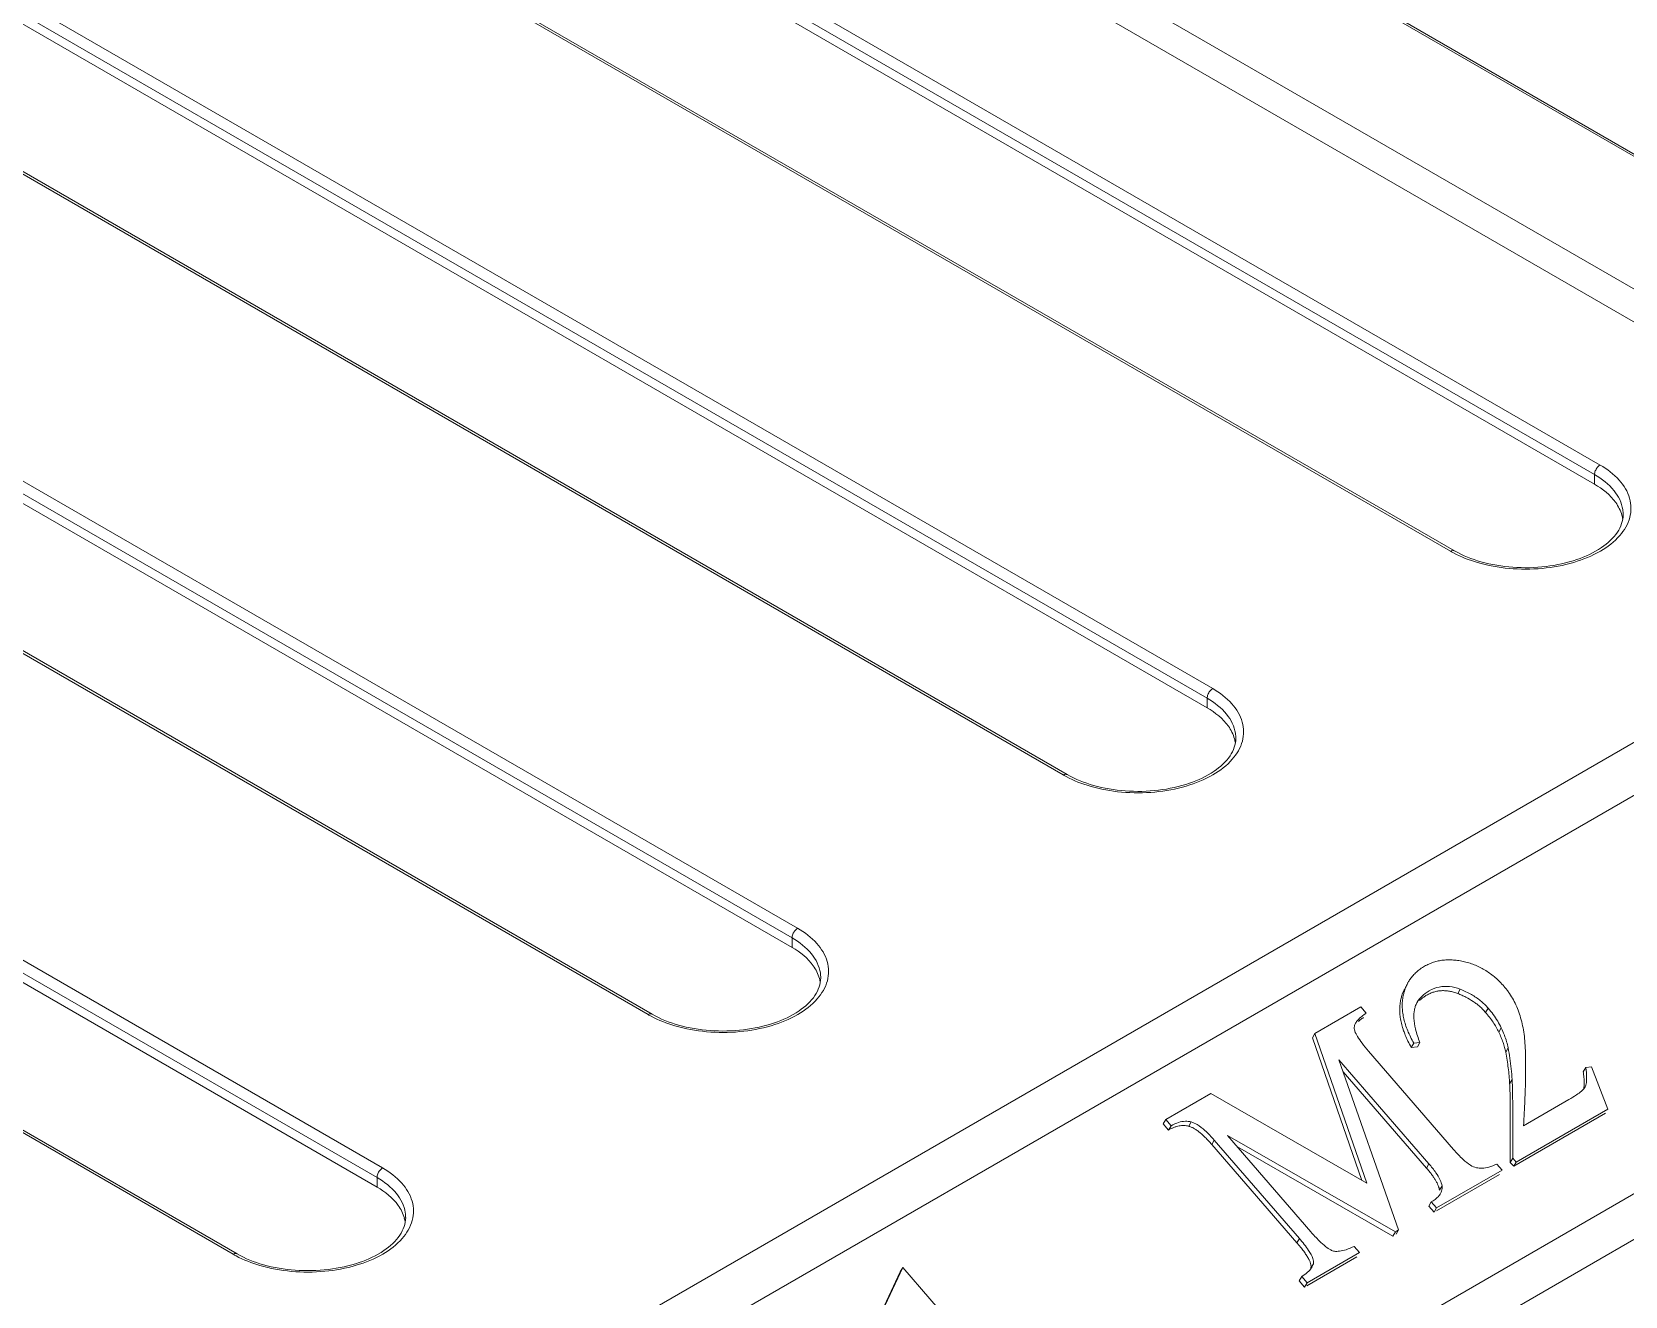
# Model space of a CAD drawing. Header units: millimetres. Extents: x -297 to 694, y -237 to 210.
# Drawn here: x 632.7 to 673.42, y 1.25 to 33.56 of the extents above; entities that cross this region are included whole.
import ezdxf

# ---------------------------------------------------------------- set-up
doc = ezdxf.new("R2010")
doc.units = ezdxf.units.MM
doc.layers.get('0').update_dxf_attribs({"lineweight": 20})

msp = doc.modelspace()

# ---------------------------------------------------------------- linework, layer by layer
at = {"linetype": 'Continuous'}
for p, q in [((500.022, 130.611), (691.728, 19.932)), ((500.206, 130.564), (691.912, 19.885)), ((681.83, 22.253), (498.163, 128.291)), ((680.882, 21.963), (497.214, 128.002)), ((497.978, 123.077), (672.634, 22.241)), ((498.119, 123.322), (672.775, 22.486)), ((672.634, 21.996), (497.978, 122.832)), ((668.957, 20.282), (494.301, 121.117)), ((669.057, 20.291), (494.401, 121.127)), ((586.013, 60.82), (662.734, 16.526)), ((586.154, 61.065), (662.876, 16.771)), ((662.734, 16.281), (586.013, 60.575)), ((659.058, 14.566), (582.336, 58.86)), ((659.158, 14.576), (582.436, 58.87)), ((575.407, 54.696), (652.128, 10.402)), ((575.548, 54.941), (652.269, 10.647)), ((652.128, 10.157), (575.407, 54.451)), ((648.451, 8.442), (571.73, 52.737)), ((648.551, 8.452), (571.83, 52.747)), ((595.701, 31.059), (641.663, 4.523)), ((595.559, 30.814), (641.521, 4.278)), ((641.521, 4.033), (595.559, 30.569)), ((637.844, 2.319), (591.882, 28.854)), ((637.944, 2.329), (591.982, 28.864)), ((672.634, 22.241), (672.634, 21.996)), ((632.979, -8.077), (680.882, 19.58)), ((633.928, -8.883), (681.83, 18.773)), ((662.734, 16.526), (662.734, 16.281)), ((691.728, 14.306), (635.788, -17.992)), ((692.119, 13.364), (636.178, -18.933)), ((652.128, 10.402), (652.128, 10.157)), ((669.139, 8.98), (669.202, 9.09)), ((666.662, 8.637), (665.488, 7.96)), ((666.797, 8.48), (666.662, 8.637)), ((669.851, 8.497), (669.915, 8.607)), ((665.425, 7.85), (665.488, 7.96)), ((665.425, 7.85), (666.689, 4.204)), ((665.488, 7.96), (666.815, 4.132)), ((670.188, 7.991), (670.251, 8.101)), ((669.032, 4.995), (666.857, 7.506)), ((667.95, 7.603), (668.014, 7.713)), ((667.95, 7.603), (668.106, 7.616)), ((668.014, 7.713), (668.169, 7.726)), ((668.106, 7.616), (668.169, 7.726)), ((670.364, 7.482), (670.427, 7.591)), ((666.101, 7.287), (668.401, 4.631)), ((667.625, 2.939), (666.101, 7.287)), ((666.209, 6.98), (668.338, 4.522)), ((672.347, 6.976), (672.41, 7.086)), ((672.56, 7.104), (672.41, 7.086)), ((672.975, 6.028), (672.56, 7.104)), ((670.465, 6.672), (670.528, 6.781)), ((662.829, 6.424), (661.676, 5.759)), ((666.815, 4.132), (662.829, 6.424)), ((671.98, 6.272), (670.821, 5.603)), ((661.613, 5.649), (661.676, 5.759)), ((661.676, 5.759), (661.812, 5.602)), ((670.568, 4.565), (672.912, 5.919)), ((670.631, 4.675), (672.975, 6.028)), ((661.613, 5.649), (661.748, 5.492)), ((661.748, 5.492), (661.812, 5.602)), ((662.263, 5.589), (662.326, 5.699)), ((663.256, 5.35), (667.546, 2.894)), ((665.386, 2.89), (663.256, 5.35)), ((670.48, 5.541), (670.482, 4.665)), ((670.544, 5.651), (670.545, 4.774)), ((662.853, 5.122), (662.916, 5.231)), ((662.853, 5.122), (665.028, 2.61)), ((662.916, 5.231), (665.091, 2.72)), ((663.506, 5.061), (667.483, 2.784)), ((668.338, 4.522), (668.401, 4.631)), ((670.272, 4.468), (670.137, 4.624)), ((670.482, 4.665), (670.545, 4.774)), ((670.482, 4.665), (670.568, 4.565)), ((670.545, 4.774), (670.631, 4.675)), ((670.568, 4.565), (670.631, 4.675)), ((641.521, 4.278), (641.521, 4.033)), ((668.595, 3.426), (670.209, 4.358)), ((668.597, 3.5), (670.272, 4.468)), ((668.673, 3.956), (668.736, 4.066)), ((668.398, 3.548), (668.461, 3.657)), ((668.398, 3.548), (668.534, 3.391)), ((668.461, 3.657), (668.597, 3.5)), ((668.534, 3.391), (668.597, 3.5)), ((667.483, 2.784), (667.546, 2.894)), ((667.546, 2.894), (667.625, 2.939)), ((667.562, 2.83), (667.625, 2.939)), ((665.028, 2.61), (665.091, 2.72)), ((666.627, 2.363), (666.491, 2.52)), ((665.284, 1.515), (666.563, 2.253)), ((665.287, 1.589), (666.627, 2.363)), ((665.402, 1.996), (665.448, 2.076)), ((665.448, 2.076), (665.412, 1.99)), ((654.891, 1.868), (654.307, 0.622)), ((654.954, 1.977), (654.37, 0.731)), ((654.891, 1.868), (654.954, 1.977)), ((658.064, -1.613), (654.954, 1.977)), ((665.088, 1.636), (665.151, 1.746)), ((665.088, 1.636), (665.223, 1.48)), ((665.151, 1.746), (665.287, 1.589)), ((665.223, 1.48), (665.287, 1.589))]:
    msp.add_line(p, q, dxfattribs=at)
for centre, radius, start, end in [((672.478, 20.959), 0.889, 9.1009, 16.1449), ((670.287, 22.586), 2.661, 240.0072, 241.9029), ((662.578, 15.244), 0.889, 9.1009, 16.1449), ((660.388, 16.87), 2.661, 240.0072, 241.9029), ((651.972, 9.12), 0.889, 9.1009, 16.1449), ((668.915, 8.567), 1.259, 165.2328, 170.3982), ((668.684, 8.43), 0.667, 161.132, 168.4567), ((649.781, 10.747), 2.661, 240.0072, 241.9029), ((641.365, 2.996), 0.889, 9.1009, 16.1449), ((639.174, 4.623), 2.661, 240.0072, 241.9029)]:
    msp.add_arc(centre, radius, start, end, dxfattribs=at)
for points, knots in [([(672.775, 22.486), (672.748, 22.47), (672.699, 22.424), (672.65, 22.339), (672.634, 22.273), (672.634, 22.241)], [0, 0, 0, 0, 1854.043822, 3885.063737, 5739.124178, 5739.124178, 5739.124178, 5739.124178]), ([(672.775, 22.486), (672.956, 22.382), (673.271, 22.148), (673.573, 21.665), (673.578, 21.119), (673.394, 20.816), (673.277, 20.682)], [0, 0, 0, 0, 2101.350617, 3901.5336, 5542.651559, 7331.809002, 7331.809002, 7331.809002, 7331.809002]), ([(672.634, 22.241), (672.82, 22.134), (673.14, 21.891), (673.351, 21.483), (673.365, 21.263), (673.365, 21.221)], [0, 0, 0, 0, 2839.501728, 5187.79012, 5742.375664, 5742.375664, 5742.375664, 5742.375664]), ([(673.332, 21.207), (673.299, 21.321), (673.136, 21.648), (672.841, 21.877), (672.634, 21.996)], [0, 0, 0, 0, 1376.801104, 4135.369876, 4135.369876, 4135.369876, 4135.369876]), ([(669.057, 20.291), (669.268, 20.17), (669.755, 19.979), (670.55, 19.847), (671.382, 19.865), (672.156, 20.032), (672.789, 20.324), (673.178, 20.667), (673.3, 20.912), (673.326, 20.988)], [0, 0, 0, 0, 1869.101085, 3978.323943, 6160.931673, 8230.010909, 10026.406313, 11479.131778, 12101.802239, 12101.802239, 12101.802239, 12101.802239]), ([(673.277, 20.682), (673.139, 20.523), (672.766, 20.241), (672.083, 19.965), (671.289, 19.819), (670.456, 19.818), (669.905, 19.917), (669.642, 19.994)], [0, 0, 0, 0, 1464.058532, 3176.801781, 5069.095206, 7028.800458, 8927.073464, 8927.073464, 8927.073464, 8927.073464]), ([(668.957, 20.282), (668.978, 20.294), (669.014, 20.308), (669.048, 20.296), (669.056, 20.291)], [0, 0, 0, 0, 2905.822365, 4114.330392, 4114.330392, 4114.330392, 4114.330392]), ([(662.876, 16.771), (662.849, 16.755), (662.799, 16.708), (662.75, 16.623), (662.734, 16.557), (662.734, 16.526)], [0, 0, 0, 0, 1833.115554, 3841.209513, 5674.341498, 5674.341498, 5674.341498, 5674.341498]), ([(662.876, 16.771), (663.056, 16.667), (663.371, 16.432), (663.673, 15.949), (663.679, 15.404), (663.494, 15.101), (663.378, 14.967)], [0, 0, 0, 0, 2078.647939, 3859.382014, 5482.769579, 7252.597233, 7252.597233, 7252.597233, 7252.597233]), ([(662.734, 16.526), (662.921, 16.418), (663.241, 16.176), (663.452, 15.768), (663.466, 15.547), (663.465, 15.505)], [0, 0, 0, 0, 2807.48943, 5129.303421, 5677.636614, 5677.636614, 5677.636614, 5677.636614]), ([(663.433, 15.491), (663.4, 15.606), (663.236, 15.933), (662.941, 16.161), (662.734, 16.281)], [0, 0, 0, 0, 1361.927914, 4090.696653, 4090.696653, 4090.696653, 4090.696653]), ([(659.158, 14.576), (659.368, 14.455), (659.855, 14.263), (660.65, 14.131), (661.482, 14.15), (662.257, 14.317), (662.889, 14.609), (663.278, 14.952), (663.401, 15.196), (663.427, 15.273)], [0, 0, 0, 0, 1848.462943, 3934.396296, 6092.904223, 8139.13721, 9915.697269, 11352.382108, 11968.177199, 11968.177199, 11968.177199, 11968.177199]), ([(663.378, 14.967), (663.239, 14.808), (662.866, 14.525), (662.184, 14.249), (661.39, 14.104), (660.557, 14.102), (660.005, 14.202), (659.743, 14.279)], [0, 0, 0, 0, 1447.79653, 3141.515515, 5012.790326, 6950.72819, 8827.916163, 8827.916163, 8827.916163, 8827.916163]), ([(659.058, 14.566), (659.079, 14.578), (659.115, 14.592), (659.148, 14.58), (659.157, 14.575)], [0, 0, 0, 0, 2874.303377, 4069.702914, 4069.702914, 4069.702914, 4069.702914]), ([(652.269, 10.647), (652.242, 10.631), (652.193, 10.585), (652.144, 10.5), (652.128, 10.434), (652.128, 10.402)], [0, 0, 0, 0, 1810.789703, 3794.426717, 5605.232651, 5605.232651, 5605.232651, 5605.232651]), ([(652.269, 10.647), (652.45, 10.543), (652.765, 10.309), (653.067, 9.826), (653.072, 9.28), (652.888, 8.977), (652.771, 8.843)], [0, 0, 0, 0, 2054.441527, 3814.438477, 5418.92126, 7168.138797, 7168.138797, 7168.138797, 7168.138797]), ([(652.128, 10.402), (652.314, 10.294), (652.634, 10.052), (652.845, 9.644), (652.859, 9.423), (652.859, 9.381)], [0, 0, 0, 0, 2773.339938, 5066.912053, 5608.575479, 5608.575479, 5608.575479, 5608.575479]), ([(652.826, 9.367), (652.793, 9.482), (652.63, 9.809), (652.335, 10.038), (652.128, 10.157)], [0, 0, 0, 0, 1346.069994, 4043.06569, 4043.06569, 4043.06569, 4043.06569]), ([(669.313, 9.792), (669.265, 9.804), (669.172, 9.823), (669.033, 9.839), (668.898, 9.843), (668.767, 9.835), (668.641, 9.815), (668.519, 9.782), (668.422, 9.744), (668.346, 9.708), (668.309, 9.688), (668.291, 9.678)], [0, 0, 0, 0, 2127.360858, 4165.041889, 6126.584261, 8027.09288, 9883.099581, 11712.280638, 13533.033144, 14446.372699, 15364.557203, 15364.557203, 15364.557203, 15364.557203]), ([(670.322, 9.163), (670.287, 9.204), (670.215, 9.281), (670.101, 9.388), (669.981, 9.483), (669.857, 9.567), (669.728, 9.641), (669.594, 9.703), (669.456, 9.754), (669.361, 9.781), (669.313, 9.792)], [0, 0, 0, 0, 1829.34513, 3607.38794, 5344.146733, 7050.133438, 8736.200677, 10413.353257, 12092.538677, 13784.435772, 13784.435772, 13784.435772, 13784.435772]), ([(668.291, 9.678), (668.253, 9.656), (668.181, 9.609), (668.082, 9.53), (667.994, 9.442), (667.925, 9.354), (667.887, 9.295), (667.871, 9.268)], [0, 0, 0, 0, 1979.64213, 3888.213027, 5746.441661, 7576.723541, 8948.365299, 8948.365299, 8948.365299, 8948.365299]), ([(648.551, 8.452), (648.761, 8.331), (649.249, 8.139), (650.044, 8.008), (650.876, 8.026), (651.65, 8.193), (652.283, 8.485), (652.672, 8.828), (652.794, 9.073), (652.82, 9.149)], [0, 0, 0, 0, 1826.453374, 3887.549607, 6020.356273, 8042.22485, 9797.631486, 11217.209779, 11825.672625, 11825.672625, 11825.672625, 11825.672625]), ([(667.775, 9.097), (667.763, 9.072), (667.735, 9.009), (667.711, 8.939), (667.699, 8.893), (667.698, 8.888)], [0, 0, 0, 0, 2120.242232, 5340.090345, 5745.705882, 5745.705882, 5745.705882, 5745.705882]), ([(667.871, 9.268), (667.866, 9.26), (667.842, 9.215), (667.802, 9.131), (667.762, 9.012), (667.744, 8.929), (667.737, 8.887)], [0, 0, 0, 0, 544.133851, 2751.851008, 5009.504142, 7342.559781, 7342.559781, 7342.559781, 7342.559781]), ([(668.104, 8.76), (668.135, 8.813), (668.223, 8.925), (668.339, 9.008), (668.407, 9.048)], [0, 0, 0, 0, 1809.171683, 4143.664898, 4143.664898, 4143.664898, 4143.664898]), ([(668.344, 8.939), (668.359, 8.947), (668.389, 8.963), (668.45, 8.992), (668.528, 9.021), (668.625, 9.044), (668.724, 9.055), (668.825, 9.054), (668.928, 9.042), (669.034, 9.017), (669.104, 8.994), (669.139, 8.98)], [0, 0, 0, 0, 958.672437, 1903.797226, 3764.171766, 5605.878252, 7453.593548, 9331.720007, 11263.47696, 13270.198749, 15370.919124, 15370.919124, 15370.919124, 15370.919124]), ([(668.407, 9.048), (668.487, 9.094), (668.657, 9.161), (668.935, 9.171), (669.113, 9.124), (669.202, 9.09)], [0, 0, 0, 0, 1940.698572, 3751.647752, 5753.133053, 5753.133053, 5753.133053, 5753.133053]), ([(669.139, 8.98), (669.174, 8.967), (669.245, 8.938), (669.379, 8.873), (669.506, 8.799), (669.623, 8.715), (669.704, 8.647), (669.781, 8.575), (669.829, 8.524), (669.851, 8.497)], [0, 0, 0, 0, 1615.950779, 3195.854246, 6263.346537, 7761.976079, 9243.89822, 10714.957368, 12181.318521, 12181.318521, 12181.318521, 12181.318521]), ([(669.202, 9.09), (669.3, 9.052), (669.483, 8.967), (669.723, 8.803), (669.856, 8.675), (669.915, 8.607)], [0, 0, 0, 0, 2100.718019, 3977.60751, 5760.528287, 5760.528287, 5760.528287, 5760.528287]), ([(670.86, 7.656), (670.856, 7.733), (670.843, 7.883), (670.809, 8.102), (670.762, 8.309), (670.702, 8.504), (670.628, 8.688), (670.541, 8.859), (670.456, 8.992), (670.381, 9.092), (670.342, 9.14), (670.322, 9.163)], [0, 0, 0, 0, 2187.083617, 4277.755129, 6281.307989, 8208.481783, 10071.530026, 11884.205937, 13661.636001, 14542.438818, 15420.592591, 15420.592591, 15420.592591, 15420.592591]), ([(652.771, 8.843), (652.633, 8.684), (652.26, 8.402), (651.577, 8.126), (650.783, 7.98), (649.95, 7.979), (649.399, 8.078), (649.136, 8.155)], [0, 0, 0, 0, 1430.452338, 3103.881051, 4952.738522, 6867.46044, 8722.160234, 8722.160234, 8722.160234, 8722.160234]), ([(667.674, 8.777), (667.67, 8.755), (667.664, 8.711), (667.656, 8.621), (667.655, 8.505), (667.669, 8.364), (667.697, 8.219), (667.728, 8.106), (667.75, 8.042), (667.756, 8.026)], [0, 0, 0, 0, 1064.587608, 2137.269079, 4318.953674, 6570.323819, 8913.715509, 11368.990734, 12151.607338, 12151.607338, 12151.607338, 12151.607338]), ([(667.737, 8.887), (667.733, 8.865), (667.727, 8.821), (667.719, 8.73), (667.718, 8.615), (667.732, 8.473), (667.76, 8.328), (667.802, 8.179), (667.858, 8.026), (667.929, 7.87), (667.984, 7.766), (668.014, 7.713)], [0, 0, 0, 0, 835.398517, 1677.148414, 3389.150376, 5155.835678, 6994.731721, 8921.424523, 10949.504536, 13090.659299, 15354.851954, 15354.851954, 15354.851954, 15354.851954]), ([(668.059, 8.077), (668.038, 8.167), (668.01, 8.329), (668.016, 8.494), (668.03, 8.563)], [0, 0, 0, 0, 2351.512157, 4143.983476, 4143.983476, 4143.983476, 4143.983476]), ([(668.053, 8.646), (668.064, 8.68), (668.081, 8.718), (668.102, 8.755), (668.104, 8.76)], [0, 0, 0, 0, 3562.395238, 4143.463895, 4143.463895, 4143.463895, 4143.463895]), ([(668.16, 8.802), (668.174, 8.815), (668.209, 8.847), (668.27, 8.893), (668.318, 8.924), (668.344, 8.939)], [0, 0, 0, 0, 1412.826722, 3528.142035, 5750.852624, 5750.852624, 5750.852624, 5750.852624]), ([(669.915, 8.607), (669.961, 8.553), (670.047, 8.445), (670.16, 8.276), (670.223, 8.159), (670.251, 8.101)], [0, 0, 0, 0, 2009.258902, 3927.644137, 5767.516738, 5767.516738, 5767.516738, 5767.516738]), ([(648.451, 8.442), (648.472, 8.455), (648.508, 8.469), (648.542, 8.457), (648.55, 8.452)], [0, 0, 0, 0, 2840.699358, 4022.123254, 4022.123254, 4022.123254, 4022.123254]), ([(666.528, 8.223), (666.543, 8.25), (666.62, 8.349), (666.72, 8.427), (666.797, 8.48)], [0, 0, 0, 0, 1036.283665, 4135.531533, 4135.531533, 4135.531533, 4135.531533]), ([(666.6, 8.268), (666.603, 8.271), (666.619, 8.285), (666.649, 8.309), (666.69, 8.34), (666.719, 8.36), (666.734, 8.371)], [0, 0, 0, 0, 613.590283, 2724.176032, 4963.78319, 7334.684348, 7334.684348, 7334.684348, 7334.684348]), ([(669.851, 8.497), (669.886, 8.457), (669.952, 8.376), (670.042, 8.25), (670.121, 8.122), (670.167, 8.035), (670.188, 7.991)], [0, 0, 0, 0, 1923.763591, 3791.268551, 5605.784788, 7370.892627, 7370.892627, 7370.892627, 7370.892627]), ([(666.857, 7.506), (666.8, 7.572), (666.701, 7.693), (666.582, 7.865), (666.525, 7.973), (666.505, 8.023)], [0, 0, 0, 0, 2393.392507, 4281.562865, 5740.454441, 5740.454441, 5740.454441, 5740.454441]), ([(667.756, 8.026), (667.768, 7.991), (667.802, 7.902), (667.866, 7.76), (667.921, 7.656), (667.95, 7.603)], [0, 0, 0, 0, 1397.438411, 3513.145683, 5750.428547, 5750.428547, 5750.428547, 5750.428547]), ([(670.188, 7.991), (670.209, 7.948), (670.247, 7.862), (670.296, 7.733), (670.336, 7.607), (670.356, 7.523), (670.364, 7.482)], [0, 0, 0, 0, 1967.991803, 3847.965316, 5647.791089, 7376.746209, 7376.746209, 7376.746209, 7376.746209]), ([(670.251, 8.101), (670.279, 8.041), (670.33, 7.926), (670.389, 7.756), (670.416, 7.645), (670.427, 7.591)], [0, 0, 0, 0, 2107.382907, 4021.685002, 5771.846344, 5771.846344, 5771.846344, 5771.846344]), ([(670.364, 7.482), (670.377, 7.415), (670.4, 7.28), (670.429, 7.078), (670.451, 6.875), (670.461, 6.74), (670.465, 6.672)], [0, 0, 0, 0, 1849.382829, 3695.374223, 5539.012854, 7381.10722, 7381.10722, 7381.10722, 7381.10722]), ([(670.427, 7.591), (670.444, 7.504), (670.474, 7.327), (670.508, 7.057), (670.523, 6.874), (670.528, 6.781)], [0, 0, 0, 0, 1884.218608, 3808.480192, 5774.745532, 5774.745532, 5774.745532, 5774.745532]), ([(670.821, 5.603), (670.828, 5.714), (670.839, 5.928), (670.853, 6.239), (670.864, 6.528), (670.871, 6.795), (670.874, 7.041), (670.873, 7.265), (670.87, 7.439), (670.865, 7.567), (670.862, 7.627), (670.86, 7.656)], [0, 0, 0, 0, 2503.175798, 4840.763661, 7013.602591, 9022.580038, 10868.648723, 12552.851274, 14076.357456, 14778.276618, 15440.551442, 15440.551442, 15440.551442, 15440.551442]), ([(672.347, 6.976), (672.349, 6.96), (672.353, 6.928), (672.359, 6.878), (672.363, 6.845), (672.364, 6.827)], [0, 0, 0, 0, 1902.588623, 3712.274478, 5793.857201, 5793.857201, 5793.857201, 5793.857201]), ([(672.41, 7.086), (672.422, 7.003), (672.437, 6.864), (672.43, 6.688), (672.4, 6.599), (672.379, 6.57)], [0, 0, 0, 0, 2775.461518, 4617.530431, 5793.648504, 5793.648504, 5793.648504, 5793.648504]), ([(670.465, 6.672), (670.467, 6.636), (670.47, 6.562), (670.474, 6.445), (670.477, 6.319), (670.479, 6.13), (670.48, 5.929), (670.48, 5.714), (670.48, 5.6), (670.48, 5.541)], [0, 0, 0, 0, 1154.100096, 2414.735323, 3782.114096, 5256.316098, 8525.118195, 10319.581941, 12220.623308, 12220.623308, 12220.623308, 12220.623308]), ([(670.528, 6.781), (670.534, 6.68), (670.541, 6.453), (670.543, 6.076), (670.543, 5.801), (670.544, 5.651)], [0, 0, 0, 0, 1557.543155, 3480.422731, 5778.063607, 5778.063607, 5778.063607, 5778.063607]), ([(672.379, 6.57), (672.357, 6.54), (672.29, 6.476), (672.216, 6.421), (672.171, 6.391)], [0, 0, 0, 0, 1702.09269, 4176.393111, 4176.393111, 4176.393111, 4176.393111]), ([(672.364, 6.827), (672.365, 6.816), (672.368, 6.779), (672.37, 6.719), (672.369, 6.651), (672.364, 6.599), (672.359, 6.571), (672.357, 6.562)], [0, 0, 0, 0, 1115.212661, 3752.301004, 6085.37153, 8128.966016, 9024.503122, 9024.503122, 9024.503122, 9024.503122]), ([(661.812, 5.602), (661.873, 5.637), (661.991, 5.692), (662.169, 5.724), (662.278, 5.712), (662.326, 5.699)], [0, 0, 0, 0, 2267.965661, 4114.390196, 5708.600877, 5708.600877, 5708.600877, 5708.600877]), ([(661.748, 5.492), (661.771, 5.505), (661.815, 5.529), (661.872, 5.554), (661.906, 5.566), (661.917, 5.57)], [0, 0, 0, 0, 2385.306555, 4648.872213, 5707.963364, 5707.963364, 5707.963364, 5707.963364]), ([(661.917, 5.57), (661.928, 5.574), (661.96, 5.584), (662.015, 5.597), (662.062, 5.604), (662.087, 5.605), (662.09, 5.606)], [0, 0, 0, 0, 1461.936508, 4210.386154, 6856.256891, 7297.907222, 7297.907222, 7297.907222, 7297.907222]), ([(662.09, 5.606), (662.108, 5.607), (662.145, 5.608), (662.203, 5.603), (662.243, 5.595), (662.263, 5.589)], [0, 0, 0, 0, 1699.549621, 3712.539211, 5710.61528, 5710.61528, 5710.61528, 5710.61528]), ([(662.263, 5.589), (662.273, 5.587), (662.294, 5.58), (662.337, 5.564), (662.393, 5.537), (662.461, 5.494), (662.533, 5.44), (662.608, 5.376), (662.687, 5.302), (662.755, 5.232), (662.81, 5.171), (662.839, 5.138), (662.853, 5.122)], [0, 0, 0, 0, 703.250831, 1442.506245, 3041.379417, 4819.301608, 6792.78554, 8974.463951, 11374.194078, 13999.849011, 15399.514313, 16857.981118, 16857.981118, 16857.981118, 16857.981118]), ([(662.326, 5.699), (662.381, 5.685), (662.508, 5.623), (662.706, 5.463), (662.841, 5.319), (662.916, 5.231)], [0, 0, 0, 0, 1279.786049, 3114.765068, 5713.118474, 5713.118474, 5713.118474, 5713.118474]), ([(669.614, 4.529), (669.561, 4.541), (669.439, 4.6), (669.244, 4.761), (669.109, 4.906), (669.032, 4.995)], [0, 0, 0, 0, 1225.850559, 3072.964025, 5775.851618, 5775.851618, 5775.851618, 5775.851618]), ([(641.663, 4.523), (641.636, 4.508), (641.586, 4.461), (641.537, 4.376), (641.521, 4.31), (641.521, 4.278)], [0, 0, 0, 0, 1788.568245, 3747.862671, 5536.446945, 5536.446945, 5536.446945, 5536.446945]), ([(641.663, 4.523), (641.843, 4.419), (642.158, 4.185), (642.46, 3.702), (642.466, 3.157), (642.281, 2.853), (642.165, 2.72)], [0, 0, 0, 0, 2030.361307, 3769.729237, 5355.405791, 7084.120654, 7084.120654, 7084.120654, 7084.120654]), ([(668.338, 4.522), (668.362, 4.494), (668.407, 4.44), (668.47, 4.36), (668.524, 4.283), (668.57, 4.211), (668.608, 4.142), (668.638, 4.077), (668.657, 4.025), (668.667, 3.985), (668.671, 3.966), (668.673, 3.956)], [0, 0, 0, 0, 2544.797744, 4902.325, 7076.334089, 9071.577128, 10894.166398, 12552.082978, 14055.88665, 14754.508798, 15420.269553, 15420.269553, 15420.269553, 15420.269553]), ([(668.401, 4.631), (668.465, 4.558), (668.571, 4.425), (668.685, 4.235), (668.727, 4.117), (668.736, 4.066)], [0, 0, 0, 0, 2535.635425, 4408.809909, 5769.598201, 5769.598201, 5769.598201, 5769.598201]), ([(641.521, 4.278), (641.708, 4.171), (642.028, 3.929), (642.239, 3.52), (642.253, 3.3), (642.252, 3.258)], [0, 0, 0, 0, 2739.350741, 5004.813545, 5539.838512, 5539.838512, 5539.838512, 5539.838512]), ([(642.22, 3.244), (642.187, 3.358), (642.023, 3.685), (641.728, 3.914), (641.521, 4.033)], [0, 0, 0, 0, 1330.295187, 3995.684364, 3995.684364, 3995.684364, 3995.684364]), ([(668.736, 4.066), (668.744, 4.022), (668.739, 3.952), (668.711, 3.891), (668.7, 3.871)], [0, 0, 0, 0, 2763.283451, 4161.96516, 4161.96516, 4161.96516, 4161.96516]), ([(637.944, 2.329), (638.155, 2.207), (638.642, 2.016), (639.437, 1.884), (640.269, 1.902), (641.044, 2.069), (641.676, 2.362), (642.065, 2.704), (642.187, 2.949), (642.213, 3.026)], [0, 0, 0, 0, 1804.553892, 3840.937237, 5948.171194, 7945.79723, 9680.156246, 11082.713558, 11683.880832, 11683.880832, 11683.880832, 11683.880832]), ([(665.985, 2.395), (665.952, 2.399), (665.873, 2.431), (665.743, 2.523), (665.574, 2.679), (665.454, 2.812), (665.386, 2.89)], [0, 0, 0, 0, 932.259663, 2356.182249, 4441.3175, 7355.906562, 7355.906562, 7355.906562, 7355.906562]), ([(642.165, 2.72), (642.026, 2.56), (641.653, 2.278), (640.971, 2.002), (640.177, 1.856), (639.344, 1.855), (638.792, 1.955), (638.53, 2.032)], [0, 0, 0, 0, 1413.19325, 3066.431248, 4892.981372, 6784.601258, 8616.923217, 8616.923217, 8616.923217, 8616.923217]), ([(665.028, 2.61), (665.044, 2.591), (665.076, 2.554), (665.135, 2.482), (665.2, 2.399), (665.266, 2.305), (665.306, 2.239), (665.325, 2.205), (665.327, 2.2)], [0, 0, 0, 0, 1569.727328, 3053.8093, 5768.128699, 8150.571267, 10210.903265, 10554.817188, 10554.817188, 10554.817188, 10554.817188]), ([(665.091, 2.72), (665.176, 2.622), (665.306, 2.459), (665.433, 2.244), (665.459, 2.118), (665.448, 2.076)], [0, 0, 0, 0, 2965.18388, 4750.13124, 5748.450262, 5748.450262, 5748.450262, 5748.450262]), ([(637.844, 2.319), (637.866, 2.331), (637.901, 2.345), (637.935, 2.333), (637.944, 2.328)], [0, 0, 0, 0, 2807.273409, 3974.795724, 3974.795724, 3974.795724, 3974.795724]), ([(665.327, 2.2), (665.332, 2.192), (665.342, 2.172), (665.356, 2.14), (665.37, 2.105), (665.38, 2.073), (665.386, 2.043), (665.39, 2.015), (665.389, 1.99), (665.386, 1.974), (665.385, 1.966)], [0, 0, 0, 0, 1540.36689, 3807.72448, 5880.05471, 7766.922124, 9480.638783, 11037.235196, 12457.6394, 13768.850211, 13768.850211, 13768.850211, 13768.850211]), ([(665.412, 1.99), (665.408, 1.983), (665.378, 1.934), (665.339, 1.892), (665.302, 1.859)], [0, 0, 0, 0, 607.02847, 4147.502668, 4147.502668, 4147.502668, 4147.502668])]:
    msp.add_open_spline(points, degree=3, knots=knots, dxfattribs=at)
for points in [[(673.326, 20.988), (673.351, 21.063), (673.366, 21.142), (673.366, 21.221)], [(669.642, 19.994), (669.433, 20.056), (669.227, 20.136), (669.034, 20.239)], [(663.427, 15.273), (663.452, 15.347), (663.467, 15.427), (663.467, 15.505)], [(659.743, 14.279), (659.533, 14.34), (659.327, 14.42), (659.134, 14.523)], [(652.82, 9.149), (652.845, 9.224), (652.86, 9.303), (652.86, 9.381)], [(649.136, 8.155), (648.927, 8.217), (648.721, 8.297), (648.528, 8.4)], [(666.505, 8.023), (666.489, 8.061), (666.488, 8.107), (666.497, 8.147)], [(666.497, 8.147), (666.503, 8.174), (666.514, 8.199), (666.528, 8.223)], [(668.169, 7.726), (668.126, 7.84), (668.088, 7.957), (668.059, 8.077)], [(672.171, 6.391), (672.109, 6.349), (672.045, 6.31), (671.98, 6.272)], [(669.76, 4.517), (669.711, 4.515), (669.662, 4.519), (669.614, 4.529)], [(669.933, 4.546), (669.877, 4.53), (669.819, 4.52), (669.76, 4.517)], [(670.137, 4.624), (670.071, 4.593), (670.003, 4.565), (669.933, 4.546)], [(668.643, 3.796), (668.591, 3.74), (668.527, 3.695), (668.461, 3.657)], [(668.7, 3.871), (668.684, 3.844), (668.665, 3.819), (668.643, 3.796)], [(642.213, 3.026), (642.239, 3.1), (642.254, 3.179), (642.254, 3.258)], [(666.491, 2.52), (666.424, 2.487), (666.355, 2.457), (666.284, 2.435)], [(638.53, 2.032), (638.32, 2.093), (638.114, 2.173), (637.921, 2.276)], [(666.117, 2.396), (666.073, 2.391), (666.029, 2.39), (665.985, 2.395)], [(666.284, 2.435), (666.229, 2.417), (666.173, 2.403), (666.117, 2.396)], [(665.302, 1.859), (665.256, 1.817), (665.204, 1.78), (665.151, 1.746)]]:
    msp.add_open_spline(points, degree=3, dxfattribs=at)

doc.saveas('drawing.dxf')
